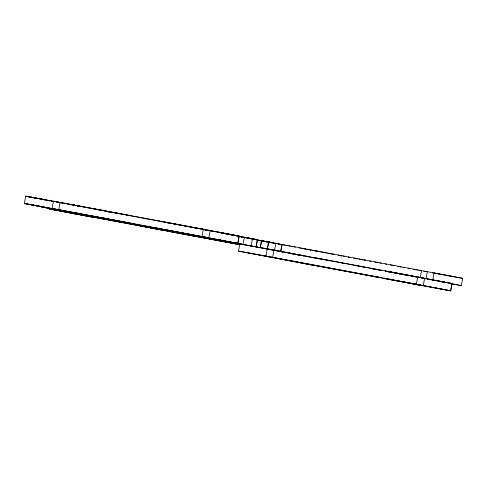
<?xml version="1.0" encoding="UTF-8"?>
<svg xmlns="http://www.w3.org/2000/svg" width="487" height="487" viewBox="0 0 487 487"><rect width="100%" height="100%" fill="white"/><g stroke="black" fill="none" stroke-linecap="round" stroke-linejoin="round"><path stroke-width="0.73" d="M260.161 247.877L261.519 240.602L462.65 278.327L461.292 285.583L451.924 283.909M260.521 247.219L261.519 240.602M267.844 247.049L268.52 243.409M44.95 207.188L24.35 203.426L25.714 196.151L61.861 202.787M202.05 236.548L201.076 236.359L202.002 236.524L203.365 229.249L157.21 220.587M226.394 241.187L237.741 243.354L239.099 236.079L217.671 231.982M230.095 242.106L237.875 243.488L239.233 236.213L238.636 236.079M315.059 265.61L238.478 251.091L239.841 243.817L295.451 254.056M242.952 244.504L244.431 237.303M252.449 238.758L251.085 246.032L249.752 245.783M256.04 246.97L257.404 239.695L247.834 237.887M256.113 247L257.477 239.726L238.186 236.085M238.478 251.091L265.884 256.089L268.556 241.856L269.956 242.423M274.954 250.58L274.528 250.495L275.831 243.22M282.04 244.383L280.682 251.639L282.089 244.401M420.275 277.76L421.632 270.504M424.615 278.266L452.161 283.574L450.798 290.849L423.258 285.54L424.615 278.266L422.643 277.894M427.312 271.582L426.332 271.399L427.373 271.588L426.015 278.838L424.579 278.57M432.76 280.116L434.118 272.86M450.548 290.751L451.912 283.477M64.059 211.802L141.54 226.272M26.274 196.34L25.848 196.279L29.384 196.992M238.807 236.152L239.233 236.213M205.447 230.083L204.753 229.961M223.344 233.352L224.038 233.474M230.795 234.728L234.43 235.404M462.65 278.327L449.55 275.971M24.35 203.426L60.498 210.061M233.45 242.77L229.432 242.002L229.882 242.076M416.598 276.847L418.016 277.152M306.822 263.814L301.593 262.956M451.662 283.489L445.453 282.369M450.305 290.763L422.466 285.65M152.796 228.373L194.477 236.225M42.199 199.317L42.649 199.402M217.756 232.354L219.15 232.603M40.841 206.591L41.462 206.707M233.462 242.897L239.038 243.926M27.722 196.596L43.331 199.445M60.784 202.58L61.1 202.635L60.12 202.446L58.757 209.72L59.731 209.909L59.426 209.854M116.837 213.483L117.282 213.562M236.128 235.678L237.358 235.897M400.375 267.053L401.124 267.186M42.381 199.402L42.826 199.433M44.78 199.847L43.556 199.573M231.459 234.831L234.898 235.458M41.109 206.689L41.766 206.762M43.422 207.127L42.192 206.847M85.639 215.327L85.213 215.248M71.011 212.734L70.585 212.655M84.16 215.193L84.951 215.339M46.308 199.913L25.714 196.151M60.169 202.464L82.218 206.567M43.854 199.627L44.439 199.737M75.826 205.49L73.811 205.143M223.076 233.291L224.404 233.535M225.731 233.778L227.058 234.022M257.477 239.726L254.019 239.087M58.805 209.739L157.794 228.208M41.967 206.719L24.484 203.554L53.905 209.386L53.363 209.288M74.462 212.764L72.453 212.417M54.867 209.708L54.112 209.568M55.53 209.976L50.502 209.026M55.865 210.11L54.739 209.757M54.313 209.964L54.769 210.049L53.594 209.684L54.209 209.806M203.036 237.102L202.409 236.986L203.712 237.236L182.266 233.249M203.773 237.303L211.072 238.606L206.159 237.674M274.68 250.202L275.307 250.318L274.004 250.068L272.641 257.343L273.944 257.593L273.317 257.477M85.834 215.857L86.534 215.991M377.565 269.609L376.792 269.469M160.631 229.834L162.81 230.235L162.025 230.083M437.74 280.95L444.722 282.235M49.217 200.607L49.571 200.668L48.968 200.559M49.497 200.583L53.765 201.375M59.657 202.476L57.405 202.056M72.52 204.857L131.575 215.784M105.728 211.06L104.827 210.889L106.19 211.151M107.572 211.407L108.467 211.571L107.103 211.315M115.809 212.941L115.212 212.831L116.125 213.002M117.044 213.172L117.635 213.282L116.728 213.111M203.743 229.432L202.519 229.207L203.389 229.371M205.161 229.967L206.159 230.15M212.454 231.331L213.708 231.562M217.64 232.287L219.01 232.543M220.38 232.792L221.749 233.048M233.297 235.178L234.728 235.446M236.177 235.751L238.91 236.256M248.96 238.113L252.589 238.825M238.563 236.311L244.389 237.388M245.058 237.516L254.451 239.312M278.065 243.926L279.453 244.182M423.836 271.21L425.23 271.472M434.459 273.183L435.889 273.444M437.326 273.712L443.785 274.905M445.215 275.173L448.801 275.831M47.86 207.882L48.207 207.943L45.821 207.499L48.67 208.132L47.3 207.772M48.134 207.858L101.065 218.073M80.86 213.842L52.066 208.485L53.43 201.204L103.926 210.597M58.294 209.751L54.781 209.1M104.364 218.334L103.469 218.164L104.833 218.426M106.209 218.681L107.103 218.846L105.746 218.59M114.445 220.215L113.848 220.106L114.762 220.276M115.681 220.447L116.277 220.556L115.364 220.386M42.497 206.902L43.349 207.109M46.843 207.791L46.283 207.687L47.763 207.961M202.385 236.706L201.21 236.487L202.884 236.81M52.718 209.16L51.829 208.996L54.501 209.86M53.095 209.039L53.947 209.197M49.832 208.759L47.744 208.375L53.838 209.593M52.943 209.349L52.596 209.282L53.613 209.617M105.941 218.967L105.04 218.803L106.403 219.059M107.785 219.314L108.68 219.479L107.317 219.223M273.53 250.068L267.296 248.918L377.328 269.573M305.751 256.089L307.541 256.424M55.007 209.806L55.354 209.873L54.757 209.763M116.192 220.891L115.474 220.757L116.247 220.903M117.172 221.08L117.884 221.208L117.117 221.061M203.797 237.242L204.796 237.425M237.546 243.53L208.473 238.113M268.453 249.301L269.262 249.454M301.763 255.462L299.974 255.127M69.312 212.411L68.746 212.308L69.678 212.484M84.586 215.272L83.405 214.913L84.306 215.084M203.389 237.236L191.671 234.977L196.462 235.86M279.842 251.493L278.461 251.237M85.858 215.51L86.242 215.583M87.051 215.948L87.416 216.015L84.848 215.181M207.17 238.04L202.391 237.163L240.201 244.261M210.281 238.636L209.72 238.533L210.591 238.697M211.51 238.867L212.107 238.983L211.2 238.807M398.366 273.651L399.857 273.925M401.343 274.205L402.834 274.479M406.56 275.173L407.954 275.435M411.436 276.08L412.824 276.342M417.134 276.993L418.436 277.377M70.359 212.819L69.738 212.709L70.609 212.874M70.11 212.423L72.143 213.154L71.808 213.093M427.075 278.984L428.956 279.331M429.583 279.447L435.749 280.585M55.981 210.274L56.541 210.378L55.402 210.025M70.992 213.081L70.408 212.971L71.248 213.129M72.161 213.3L72.782 213.416L71.559 213.044M86.278 215.942L85.012 215.564L85.882 215.729M87.447 216.161L88.068 216.277L86.838 215.905M158.841 229.487L150.112 227.8L161.471 229.98M294.087 261.33L265.884 256.089M300.406 262.737L275.307 257.964M375.97 276.847L374.649 276.519L376.975 276.951M423.258 285.54L421.279 285.169M417.274 284.554L415.137 284.012L417.596 284.481M378.034 277.273L378.971 277.45L376.755 277M417.706 284.773L297.088 262.158M90.88 208.272L159.158 220.934M48.834 200.632L50.033 200.857L48.956 200.553M67.212 203.925L202.221 229.2M205.319 229.736L206.531 229.961M207.791 230.199L230.12 234.43M239.099 236.079L227.758 233.912M44 199.67L34.364 197.88M54.897 201.588L56.139 201.825M170.207 223.229L166.402 222.498M171.698 223.509L180.653 225.183M182.144 225.463L185.791 226.126M207.961 230.351L216.167 231.891M230.034 234.497L221.08 232.823M43.453 199.597L44.037 199.658M48.81 200.626L49.126 200.687M56.48 202.142L57.734 202.373M69.55 204.558L70.999 204.826M77.439 206.019L78.882 206.287M108.711 211.961L109.52 212.113L108.68 211.948M145.01 218.693L146.502 218.973M160.777 221.615L162.262 221.889M165.964 222.583L167.443 222.863M176.331 224.525L177.816 224.799M186.704 226.467L188.244 226.765M191.884 227.435L193.43 227.739M197.132 228.427L198.611 228.707M204.54 229.84L206.031 230.12M225.749 233.797L226.966 234.022M43.769 199.658L47.129 200.376M194.423 227.959L195.804 228.22M202.415 229.523L203.042 229.639M234.375 235.477L232.987 235.215L234.381 235.465M238.149 236.317L269.646 242.222M434.477 273.049L453.129 276.537M239.799 236.658L243.713 237.431M245.022 237.638L246.513 237.918M247.445 238.131L248.936 238.405M250.245 238.612L251.736 238.892M252.668 239.105L254.159 239.385M255.468 239.592L269.828 242.319M301.41 248.236L305.897 249.088M307.309 249.344L311.053 250.056M312.465 250.306L317.627 251.274M259.912 240.578L263.637 241.272M265.129 241.552L268.861 242.252M270.346 242.532L274.321 243.238M275.569 243.506L277.231 243.78M280.786 244.48L282.277 244.76M283.434 244.943L284.932 245.223M286.003 245.46L287.494 245.74M288.669 245.923L290.167 246.203M291.22 246.434L292.711 246.714M293.905 246.903L295.402 247.183M299.146 247.883L303.151 248.668M304.381 248.863L305.873 249.143M306.877 249.362L308.368 249.642M309.616 249.843L311.108 250.123M312.094 250.342L313.585 250.622M314.852 250.823L318.802 251.596M320.087 251.803L326.814 253.063M327.751 253.27L329.236 253.55M330.557 253.764L334.459 254.524M338.033 255.158L339.53 255.438M340.419 255.645L341.911 255.918M343.268 256.138L344.766 256.418M348.509 257.118L350.001 257.398M353.745 258.098L357.482 258.798M358.98 259.078L360.471 259.358M364.215 260.058L365.707 260.338M369.45 261.038L370.942 261.318M374.686 262.018L378.423 262.718M379.921 262.998L381.418 263.278M385.156 263.978L386.654 264.258M390.391 264.958L394.129 265.659M397.873 266.359L399.364 266.639M403.108 267.339L404.6 267.619M408.343 268.319L409.835 268.599M413.579 269.299L417.316 269.999M418.814 270.273L420.305 270.553M257.02 240.109L258.646 240.383M259.808 240.602L263.875 241.363M265.031 241.582L269.104 242.343M270.255 242.556L271.746 242.836M272.702 243.043L274.333 243.317M278.065 244.017L279.562 244.297M316.909 251.286L318.407 251.566M332.597 254.226L334.094 254.506M340.352 255.675L342.057 255.979M348.12 257.154L349.611 257.434M356.015 258.603L357.507 258.883M361.232 259.583L362.724 259.863M363.801 260.088L365.293 260.368M376.895 262.511L378.387 262.791M408.063 268.355L409.518 268.629M76.922 213.093L104.638 218.273M102.562 217.872L130.212 223.058M314.705 257.641L417.743 276.963L416.385 284.244L303.517 263.083M421.389 277.663L416.495 276.738M203.956 237.011L237.875 243.488M219.716 240.097L229.353 241.887M268.081 249.107L249.429 245.618M276.671 250.689L282.716 251.907M378.338 269.676L379.397 269.865M391.128 272.111L416.312 276.89M418.595 277.261L423.142 278.302M437.454 280.792L444.789 282.174M41.876 206.786L41.285 206.677M42.673 206.932L41.054 206.634M207.218 237.875L66.019 211.425M229.432 242.002L235.251 243.086M236.171 243.238L246.471 245.162M284.25 252.199L285.68 252.467M287.111 252.735L293.558 253.94M294.994 254.208L297.855 254.744M301.435 255.438L298.446 254.878M302.865 255.693L306.658 256.418M308.088 256.673L317.098 258.372M318.273 258.56L321.998 259.261M323.49 259.541L327.215 260.235M328.707 260.515L330.198 260.795M333.924 261.495L335.415 261.769M339.141 262.469L342.872 263.169M344.364 263.443L345.849 263.723M349.581 264.423L351.072 264.703M354.798 265.397L358.523 266.097M360.015 266.377L363.74 267.071M365.232 267.351L366.723 267.631M370.449 268.325L374.174 269.025M375.666 269.305L379.988 270.06L378.156 269.652M385.68 271.192L387.238 271.496M388.62 271.74L392.461 272.47M393.758 272.702L400.369 273.938M401.41 274.151L409.75 275.66M411.856 276.105L415.588 276.799M420.841 277.773L417.207 277.091M422.296 278.04L423.83 278.375M42.406 206.932L42.978 207.042M52.261 209.063L46.929 208.077L50.691 208.801M68.935 212.204L68.119 212.052L69.014 212.222M69.641 212.338L70.311 212.46M270.839 249.794L272.294 250.068M281.425 251.779L282.923 252.053M291.877 253.733L293.369 254.013M297.107 254.707L298.598 254.987M302.33 255.687L303.821 255.967M312.782 257.641L314.273 257.921M318.005 258.621L319.496 258.901M328.457 260.575L329.949 260.855M372.573 268.842L373.992 269.098M380.475 270.315L381.875 270.577M388.176 271.752L389.667 272.032L388.194 271.758M393.405 272.732L394.896 273.012M398.628 273.706L400.119 273.986M403.851 274.686L407.582 275.386M409.08 275.666L410.571 275.94M414.303 276.64L415.795 276.92M239.951 244.164L48.414 208.643L52.438 209.483M396.174 273.244L397.623 273.511M146.611 226.747L139.501 225.451L240.097 244.444M54.8 209.842L92.883 216.812L52.188 209.069M239.981 244.45L53.095 209.453M240.194 244.644L140.761 225.968L148.651 227.569M54.617 210L94.527 217.47L49.284 209.02L55.061 210.104M239.683 244.596L167.163 231.008M54.751 210.061L56.62 210.414M192.602 235.854L239.847 244.73M420.025 284.938L416.403 284.524L419.958 285.181M376.086 276.768L265.932 256.192L272.336 257.41M383.549 278.156L422.345 285.412M417.237 284.536L418.528 284.792M443.432 289.448L436.157 288.091M378.095 277.237L375.428 276.744M384.383 278.491L423.118 285.729M204.315 229.444L210.189 230.54L208.826 237.814L202.951 236.719M162.652 221.695L224.361 233.224M200.236 228.768L204.248 229.535M236.11 235.702L240.913 236.645M233.364 235.221L234.813 235.495M58.988 202.61L60.157 202.829M432.261 272.769L433.363 272.982M44.341 199.767L44.707 199.834M281.06 244.48L282.454 244.742M51.269 201.161L52.541 201.405M420.439 277.608L421.584 277.827M434.94 280.53L436.389 280.804M440.017 281.492L443.645 282.18M445.1 282.454L446.549 282.728M155.846 227.861L202.002 236.524M417.542 277.073L418.637 277.28M420.476 277.62L452.161 283.574M161.294 228.975L222.997 240.499M302.007 255.389L298.044 254.64M378.119 269.725L379.099 269.908M305.507 256.162L306.707 256.387M233.37 242.721L239.555 243.92M247.786 245.411L249.094 245.655M252.57 246.312L254.744 246.726M265.902 248.82L267.18 249.058M274.114 250.361L275.125 250.549M276.032 250.732L277.438 251M281.656 251.791L283.069 252.059M289.394 253.252L290.782 253.514M292.17 253.776L293.558 254.037M297.033 254.689L298.494 254.963M177.475 232.451L180.147 232.956M69.562 212.32L70.512 212.636M54.66 209.672L55.962 210.268M416.184 284.347L416.689 284.445M419.076 284.883L420.305 285.12M376.792 276.926L377.863 277.127M418.491 284.773L450.798 290.849M300.643 262.67L296.68 261.915M304.15 263.437L378.624 277.334L378.18 277.188M187.909 226.461L190.21 226.924M40.914 199.195L42.278 199.457M35.612 198.185L36.915 198.434M254.226 246.605L244.693 244.784M255.59 246.866L259.723 247.646M186.551 233.736L188.846 234.198M261.123 247.913L264.63 248.577M153.192 228.452L149.527 227.666M230.771 234.557L238.094 235.976M30.699 197.247L34.309 197.941M450.177 283.422L461.292 285.583M308.527 256.728L309.227 256.868M216.307 239.257L237.741 243.354M244.036 244.657L239.841 243.817M228.196 234.259L231.629 234.929M143.495 226.498L146.557 227.094M268.794 241.954L269.707 242.27M160.594 229.298L160.972 229.414M146.173 226.625L146.776 226.814M184.427 233.401L165.044 229.773M423.647 278.114L384.907 270.882M415.843 284.365L389.15 279.295M267.406 256.497L248.066 252.893M214.804 239.166L205.167 237.376M200.802 236.451L65.185 211.09M189.906 234.624L73.513 212.843M42.637 206.945L33 205.155M47.184 200.224L48.049 200.388L47.184 200.224M62.58 203.292L61.928 203.176L62.58 203.292M106.464 211.535L106.945 211.632L106.464 211.535M222.06 240.639L214.998 239.379L234.393 243.007L222.06 240.639M415.533 284.225L415.533 284.225M202.744 229.14L202.428 229.079L203.414 229.274L202.744 229.14"/></g></svg>
